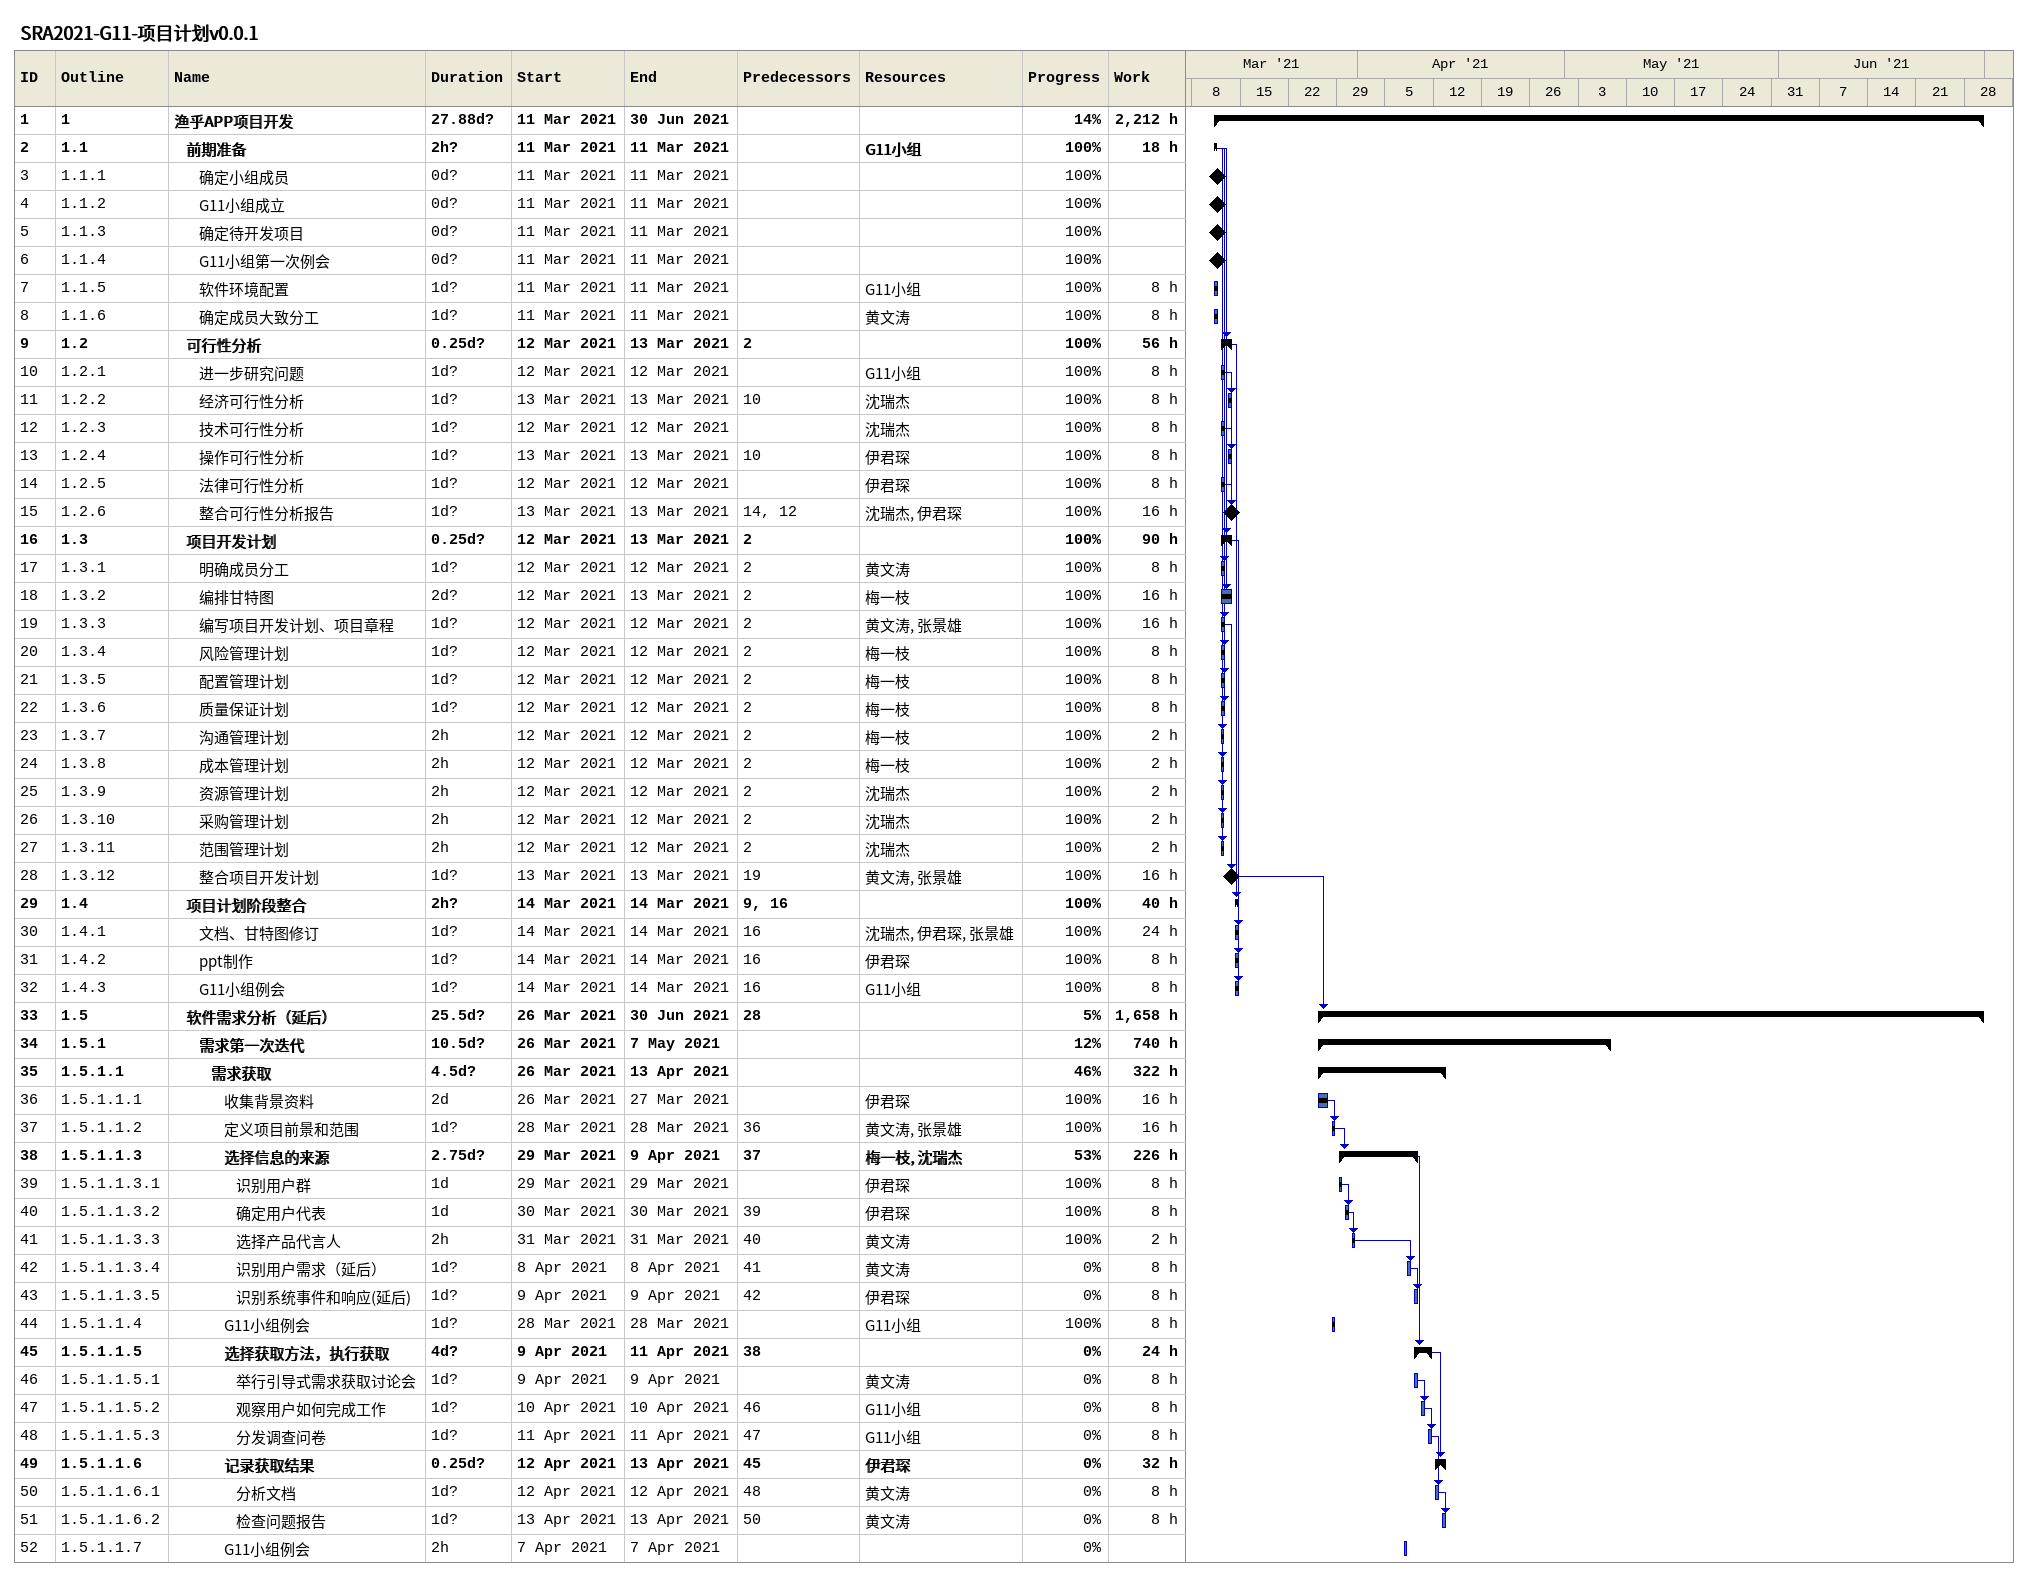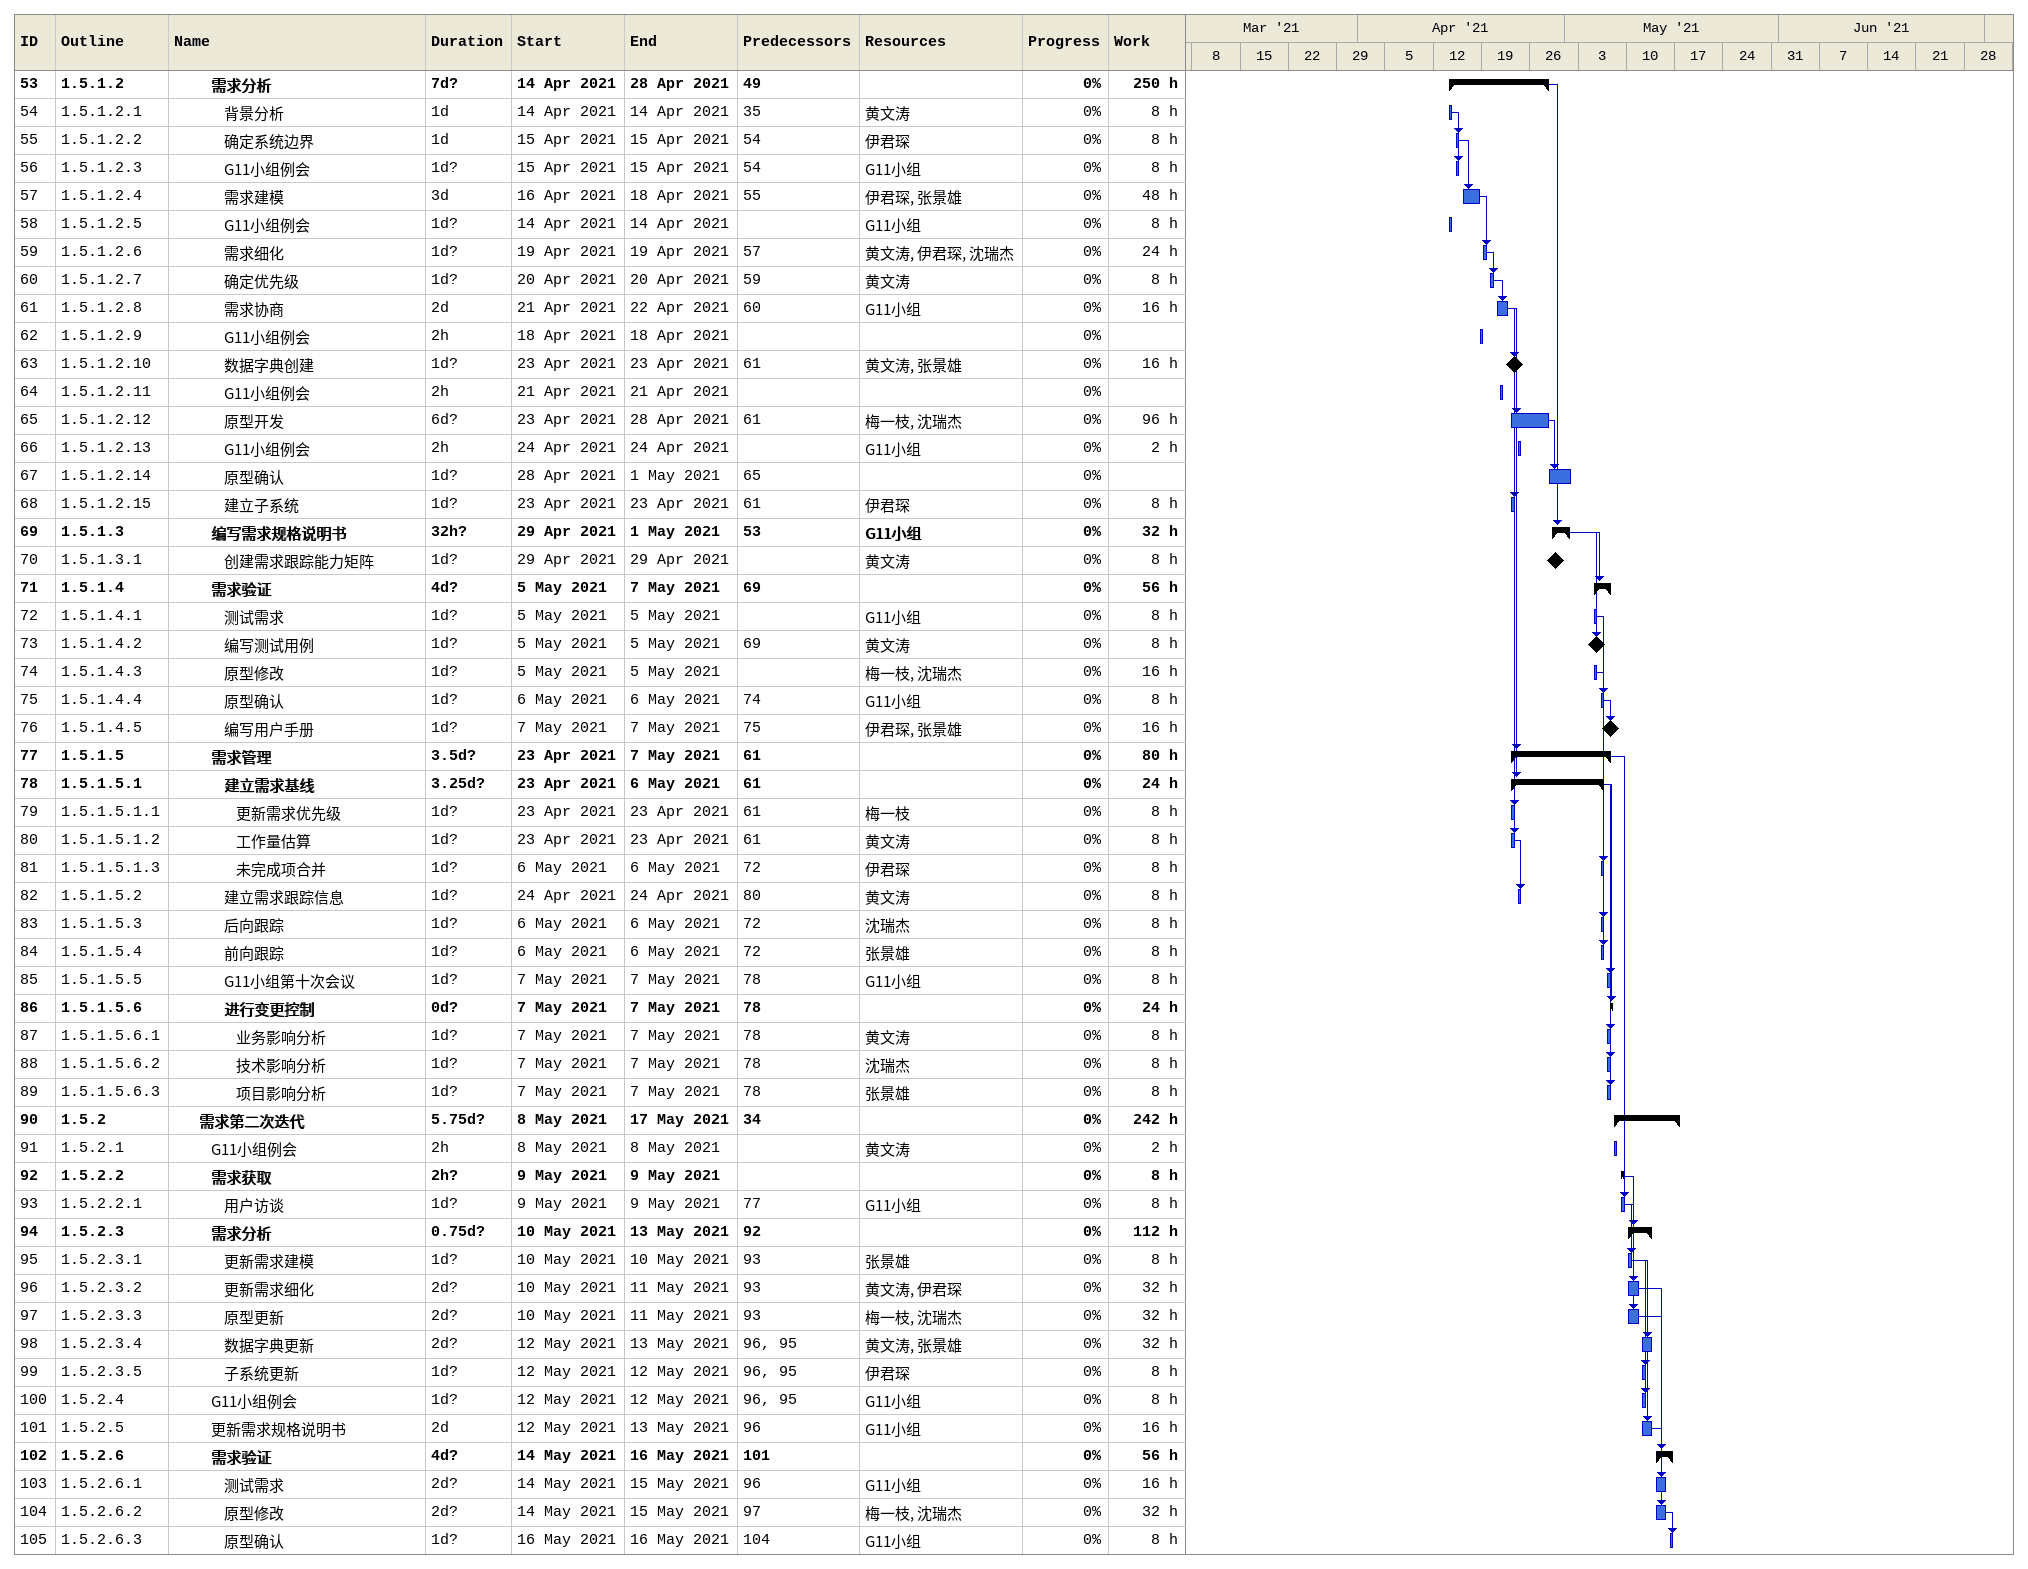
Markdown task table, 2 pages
SRA2021-G11-项目计划v0.0.1

| ID | WBS | Task | Duration | Start | Finish | Predecessors | Resources | % complete | Work (h) |
|---|---|---|---|---|---|---|---|---|---|
| 1 | 1 | **渔乎APP项目开发** | 27.88d? | 2021-03-11 | 2021-06-30 |  |  | 14 | 2212 |
| 2 | 1.1 | **前期准备** | 2h? | 2021-03-11 | 2021-03-11 |  | G11小组 | 100 | 18 |
| 3 | 1.1.1 | 确定小组成员 | 0d? | 2021-03-11 | 2021-03-11 |  |  | 100 |  |
| 4 | 1.1.2 | G11小组成立 | 0d? | 2021-03-11 | 2021-03-11 |  |  | 100 |  |
| 5 | 1.1.3 | 确定待开发项目 | 0d? | 2021-03-11 | 2021-03-11 |  |  | 100 |  |
| 6 | 1.1.4 | G11小组第一次例会 | 0d? | 2021-03-11 | 2021-03-11 |  |  | 100 |  |
| 7 | 1.1.5 | 软件环境配置 | 1d? | 2021-03-11 | 2021-03-11 |  | G11小组 | 100 | 8 |
| 8 | 1.1.6 | 确定成员大致分工 | 1d? | 2021-03-11 | 2021-03-11 |  | 黄文涛 | 100 | 8 |
| 9 | 1.2 | **可行性分析** | 0.25d? | 2021-03-12 | 2021-03-13 | 2 |  | 100 | 56 |
| 10 | 1.2.1 | 进一步研究问题 | 1d? | 2021-03-12 | 2021-03-12 |  | G11小组 | 100 | 8 |
| 11 | 1.2.2 | 经济可行性分析 | 1d? | 2021-03-13 | 2021-03-13 | 10 | 沈瑞杰 | 100 | 8 |
| 12 | 1.2.3 | 技术可行性分析 | 1d? | 2021-03-12 | 2021-03-12 |  | 沈瑞杰 | 100 | 8 |
| 13 | 1.2.4 | 操作可行性分析 | 1d? | 2021-03-13 | 2021-03-13 | 10 | 伊君琛 | 100 | 8 |
| 14 | 1.2.5 | 法律可行性分析 | 1d? | 2021-03-12 | 2021-03-12 |  | 伊君琛 | 100 | 8 |
| 15 | 1.2.6 | 整合可行性分析报告 | 1d? | 2021-03-13 | 2021-03-13 | 14, 12 | 沈瑞杰, 伊君琛 | 100 | 16 |
| 16 | 1.3 | **项目开发计划** | 0.25d? | 2021-03-12 | 2021-03-13 | 2 |  | 100 | 90 |
| 17 | 1.3.1 | 明确成员分工 | 1d? | 2021-03-12 | 2021-03-12 | 2 | 黄文涛 | 100 | 8 |
| 18 | 1.3.2 | 编排甘特图 | 2d? | 2021-03-12 | 2021-03-13 | 2 | 梅一枝 | 100 | 16 |
| 19 | 1.3.3 | 编写项目开发计划、项目章程 | 1d? | 2021-03-12 | 2021-03-12 | 2 | 黄文涛, 张景雄 | 100 | 16 |
| 20 | 1.3.4 | 风险管理计划 | 1d? | 2021-03-12 | 2021-03-12 | 2 | 梅一枝 | 100 | 8 |
| 21 | 1.3.5 | 配置管理计划 | 1d? | 2021-03-12 | 2021-03-12 | 2 | 梅一枝 | 100 | 8 |
| 22 | 1.3.6 | 质量保证计划 | 1d? | 2021-03-12 | 2021-03-12 | 2 | 梅一枝 | 100 | 8 |
| 23 | 1.3.7 | 沟通管理计划 | 2h | 2021-03-12 | 2021-03-12 | 2 | 梅一枝 | 100 | 2 |
| 24 | 1.3.8 | 成本管理计划 | 2h | 2021-03-12 | 2021-03-12 | 2 | 梅一枝 | 100 | 2 |
| 25 | 1.3.9 | 资源管理计划 | 2h | 2021-03-12 | 2021-03-12 | 2 | 沈瑞杰 | 100 | 2 |
| 26 | 1.3.10 | 采购管理计划 | 2h | 2021-03-12 | 2021-03-12 | 2 | 沈瑞杰 | 100 | 2 |
| 27 | 1.3.11 | 范围管理计划 | 2h | 2021-03-12 | 2021-03-12 | 2 | 沈瑞杰 | 100 | 2 |
| 28 | 1.3.12 | 整合项目开发计划 | 1d? | 2021-03-13 | 2021-03-13 | 19 | 黄文涛, 张景雄 | 100 | 16 |
| 29 | 1.4 | **项目计划阶段整合** | 2h? | 2021-03-14 | 2021-03-14 | 9, 16 |  | 100 | 40 |
| 30 | 1.4.1 | 文档、甘特图修订 | 1d? | 2021-03-14 | 2021-03-14 | 16 | 沈瑞杰, 伊君琛, 张景雄 | 100 | 24 |
| 31 | 1.4.2 | ppt制作 | 1d? | 2021-03-14 | 2021-03-14 | 16 | 伊君琛 | 100 | 8 |
| 32 | 1.4.3 | G11小组例会 | 1d? | 2021-03-14 | 2021-03-14 | 16 | G11小组 | 100 | 8 |
| 33 | 1.5 | **软件需求分析（延后）** | 25.5d? | 2021-03-26 | 2021-06-30 | 28 |  | 5 | 1658 |
| 34 | 1.5.1 | **需求第一次迭代** | 10.5d? | 2021-03-26 | 2021-05-07 |  |  | 12 | 740 |
| 35 | 1.5.1.1 | **需求获取** | 4.5d? | 2021-03-26 | 2021-04-13 |  |  | 46 | 322 |
| 36 | 1.5.1.1.1 | 收集背景资料 | 2d | 2021-03-26 | 2021-03-27 |  | 伊君琛 | 100 | 16 |
| 37 | 1.5.1.1.2 | 定义项目前景和范围 | 1d? | 2021-03-28 | 2021-03-28 | 36 | 黄文涛, 张景雄 | 100 | 16 |
| 38 | 1.5.1.1.3 | **选择信息的来源** | 2.75d? | 2021-03-29 | 2021-04-09 | 37 | 梅一枝, 沈瑞杰 | 53 | 226 |
| 39 | 1.5.1.1.3.1 | 识别用户群 | 1d | 2021-03-29 | 2021-03-29 |  | 伊君琛 | 100 | 8 |
| 40 | 1.5.1.1.3.2 | 确定用户代表 | 1d | 2021-03-30 | 2021-03-30 | 39 | 伊君琛 | 100 | 8 |
| 41 | 1.5.1.1.3.3 | 选择产品代言人 | 2h | 2021-03-31 | 2021-03-31 | 40 | 黄文涛 | 100 | 2 |
| 42 | 1.5.1.1.3.4 | 识别用户需求（延后） | 1d? | 2021-04-08 | 2021-04-08 | 41 | 黄文涛 | 0 | 8 |
| 43 | 1.5.1.1.3.5 | 识别系统事件和响应(延后) | 1d? | 2021-04-09 | 2021-04-09 | 42 | 伊君琛 | 0 | 8 |
| 44 | 1.5.1.1.4 | G11小组例会 | 1d? | 2021-03-28 | 2021-03-28 |  | G11小组 | 100 | 8 |
| 45 | 1.5.1.1.5 | **选择获取方法，执行获取** | 4d? | 2021-04-09 | 2021-04-11 | 38 |  | 0 | 24 |
| 46 | 1.5.1.1.5.1 | 举行引导式需求获取讨论会 | 1d? | 2021-04-09 | 2021-04-09 |  | 黄文涛 | 0 | 8 |
| 47 | 1.5.1.1.5.2 | 观察用户如何完成工作 | 1d? | 2021-04-10 | 2021-04-10 | 46 | G11小组 | 0 | 8 |
| 48 | 1.5.1.1.5.3 | 分发调查问卷 | 1d? | 2021-04-11 | 2021-04-11 | 47 | G11小组 | 0 | 8 |
| 49 | 1.5.1.1.6 | **记录获取结果** | 0.25d? | 2021-04-12 | 2021-04-13 | 45 | 伊君琛 | 0 | 32 |
| 50 | 1.5.1.1.6.1 | 分析文档 | 1d? | 2021-04-12 | 2021-04-12 | 48 | 黄文涛 | 0 | 8 |
| 51 | 1.5.1.1.6.2 | 检查问题报告 | 1d? | 2021-04-13 | 2021-04-13 | 50 | 黄文涛 | 0 | 8 |
| 52 | 1.5.1.1.7 | G11小组例会 | 2h | 2021-04-07 | 2021-04-07 |  |  | 0 |  |
| 53 | 1.5.1.2 | **需求分析** | 7d? | 2021-04-14 | 2021-04-28 | 49 |  | 0 | 250 |
| 54 | 1.5.1.2.1 | 背景分析 | 1d | 2021-04-14 | 2021-04-14 | 35 | 黄文涛 | 0 | 8 |
| 55 | 1.5.1.2.2 | 确定系统边界 | 1d | 2021-04-15 | 2021-04-15 | 54 | 伊君琛 | 0 | 8 |
| 56 | 1.5.1.2.3 | G11小组例会 | 1d? | 2021-04-15 | 2021-04-15 | 54 | G11小组 | 0 | 8 |
| 57 | 1.5.1.2.4 | 需求建模 | 3d | 2021-04-16 | 2021-04-18 | 55 | 伊君琛, 张景雄 | 0 | 48 |
| 58 | 1.5.1.2.5 | G11小组例会 | 1d? | 2021-04-14 | 2021-04-14 |  | G11小组 | 0 | 8 |
| 59 | 1.5.1.2.6 | 需求细化 | 1d? | 2021-04-19 | 2021-04-19 | 57 | 黄文涛, 伊君琛, 沈瑞杰 | 0 | 24 |
| 60 | 1.5.1.2.7 | 确定优先级 | 1d? | 2021-04-20 | 2021-04-20 | 59 | 黄文涛 | 0 | 8 |
| 61 | 1.5.1.2.8 | 需求协商 | 2d | 2021-04-21 | 2021-04-22 | 60 | G11小组 | 0 | 16 |
| 62 | 1.5.1.2.9 | G11小组例会 | 2h | 2021-04-18 | 2021-04-18 |  |  | 0 |  |
| 63 | 1.5.1.2.10 | 数据字典创建 | 1d? | 2021-04-23 | 2021-04-23 | 61 | 黄文涛, 张景雄 | 0 | 16 |
| 64 | 1.5.1.2.11 | G11小组例会 | 2h | 2021-04-21 | 2021-04-21 |  |  | 0 |  |
| 65 | 1.5.1.2.12 | 原型开发 | 6d? | 2021-04-23 | 2021-04-28 | 61 | 梅一枝, 沈瑞杰 | 0 | 96 |
| 66 | 1.5.1.2.13 | G11小组例会 | 2h | 2021-04-24 | 2021-04-24 |  | G11小组 | 0 | 2 |
| 67 | 1.5.1.2.14 | 原型确认 | 1d? | 2021-04-28 | 2021-05-01 | 65 |  | 0 |  |
| 68 | 1.5.1.2.15 | 建立子系统 | 1d? | 2021-04-23 | 2021-04-23 | 61 | 伊君琛 | 0 | 8 |
| 69 | 1.5.1.3 | **编写需求规格说明书** | 32h? | 2021-04-29 | 2021-05-01 | 53 | G11小组 | 0 | 32 |
| 70 | 1.5.1.3.1 | 创建需求跟踪能力矩阵 | 1d? | 2021-04-29 | 2021-04-29 |  | 黄文涛 | 0 | 8 |
| 71 | 1.5.1.4 | **需求验证** | 4d? | 2021-05-05 | 2021-05-07 | 69 |  | 0 | 56 |
| 72 | 1.5.1.4.1 | 测试需求 | 1d? | 2021-05-05 | 2021-05-05 |  | G11小组 | 0 | 8 |
| 73 | 1.5.1.4.2 | 编写测试用例 | 1d? | 2021-05-05 | 2021-05-05 | 69 | 黄文涛 | 0 | 8 |
| 74 | 1.5.1.4.3 | 原型修改 | 1d? | 2021-05-05 | 2021-05-05 |  | 梅一枝, 沈瑞杰 | 0 | 16 |
| 75 | 1.5.1.4.4 | 原型确认 | 1d? | 2021-05-06 | 2021-05-06 | 74 | G11小组 | 0 | 8 |
| 76 | 1.5.1.4.5 | 编写用户手册 | 1d? | 2021-05-07 | 2021-05-07 | 75 | 伊君琛, 张景雄 | 0 | 16 |
| 77 | 1.5.1.5 | **需求管理** | 3.5d? | 2021-04-23 | 2021-05-07 | 61 |  | 0 | 80 |
| 78 | 1.5.1.5.1 | **建立需求基线** | 3.25d? | 2021-04-23 | 2021-05-06 | 61 |  | 0 | 24 |
| 79 | 1.5.1.5.1.1 | 更新需求优先级 | 1d? | 2021-04-23 | 2021-04-23 | 61 | 梅一枝 | 0 | 8 |
| 80 | 1.5.1.5.1.2 | 工作量估算 | 1d? | 2021-04-23 | 2021-04-23 | 61 | 黄文涛 | 0 | 8 |
| 81 | 1.5.1.5.1.3 | 未完成项合并 | 1d? | 2021-05-06 | 2021-05-06 | 72 | 伊君琛 | 0 | 8 |
| 82 | 1.5.1.5.2 | 建立需求跟踪信息 | 1d? | 2021-04-24 | 2021-04-24 | 80 | 黄文涛 | 0 | 8 |
| 83 | 1.5.1.5.3 | 后向跟踪 | 1d? | 2021-05-06 | 2021-05-06 | 72 | 沈瑞杰 | 0 | 8 |
| 84 | 1.5.1.5.4 | 前向跟踪 | 1d? | 2021-05-06 | 2021-05-06 | 72 | 张景雄 | 0 | 8 |
| 85 | 1.5.1.5.5 | G11小组第十次会议 | 1d? | 2021-05-07 | 2021-05-07 | 78 | G11小组 | 0 | 8 |
| 86 | 1.5.1.5.6 | **进行变更控制** | 0d? | 2021-05-07 | 2021-05-07 | 78 |  | 0 | 24 |
| 87 | 1.5.1.5.6.1 | 业务影响分析 | 1d? | 2021-05-07 | 2021-05-07 | 78 | 黄文涛 | 0 | 8 |
| 88 | 1.5.1.5.6.2 | 技术影响分析 | 1d? | 2021-05-07 | 2021-05-07 | 78 | 沈瑞杰 | 0 | 8 |
| 89 | 1.5.1.5.6.3 | 项目影响分析 | 1d? | 2021-05-07 | 2021-05-07 | 78 | 张景雄 | 0 | 8 |
| 90 | 1.5.2 | **需求第二次迭代** | 5.75d? | 2021-05-08 | 2021-05-17 | 34 |  | 0 | 242 |
| 91 | 1.5.2.1 | G11小组例会 | 2h | 2021-05-08 | 2021-05-08 |  | 黄文涛 | 0 | 2 |
| 92 | 1.5.2.2 | **需求获取** | 2h? | 2021-05-09 | 2021-05-09 |  |  | 0 | 8 |
| 93 | 1.5.2.2.1 | 用户访谈 | 1d? | 2021-05-09 | 2021-05-09 | 77 | G11小组 | 0 | 8 |
| 94 | 1.5.2.3 | **需求分析** | 0.75d? | 2021-05-10 | 2021-05-13 | 92 |  | 0 | 112 |
| 95 | 1.5.2.3.1 | 更新需求建模 | 1d? | 2021-05-10 | 2021-05-10 | 93 | 张景雄 | 0 | 8 |
| 96 | 1.5.2.3.2 | 更新需求细化 | 2d? | 2021-05-10 | 2021-05-11 | 93 | 黄文涛, 伊君琛 | 0 | 32 |
| 97 | 1.5.2.3.3 | 原型更新 | 2d? | 2021-05-10 | 2021-05-11 | 93 | 梅一枝, 沈瑞杰 | 0 | 32 |
| 98 | 1.5.2.3.4 | 数据字典更新 | 2d? | 2021-05-12 | 2021-05-13 | 96, 95 | 黄文涛, 张景雄 | 0 | 32 |
| 99 | 1.5.2.3.5 | 子系统更新 | 1d? | 2021-05-12 | 2021-05-12 | 96, 95 | 伊君琛 | 0 | 8 |
| 100 | 1.5.2.4 | G11小组例会 | 1d? | 2021-05-12 | 2021-05-12 | 96, 95 | G11小组 | 0 | 8 |
| 101 | 1.5.2.5 | 更新需求规格说明书 | 2d | 2021-05-12 | 2021-05-13 | 96 | G11小组 | 0 | 16 |
| 102 | 1.5.2.6 | **需求验证** | 4d? | 2021-05-14 | 2021-05-16 | 101 |  | 0 | 56 |
| 103 | 1.5.2.6.1 | 测试需求 | 2d? | 2021-05-14 | 2021-05-15 | 96 | G11小组 | 0 | 16 |
| 104 | 1.5.2.6.2 | 原型修改 | 2d? | 2021-05-14 | 2021-05-15 | 97 | 梅一枝, 沈瑞杰 | 0 | 32 |
| 105 | 1.5.2.6.3 | 原型确认 | 1d? | 2021-05-16 | 2021-05-16 | 104 | G11小组 | 0 | 8 |
